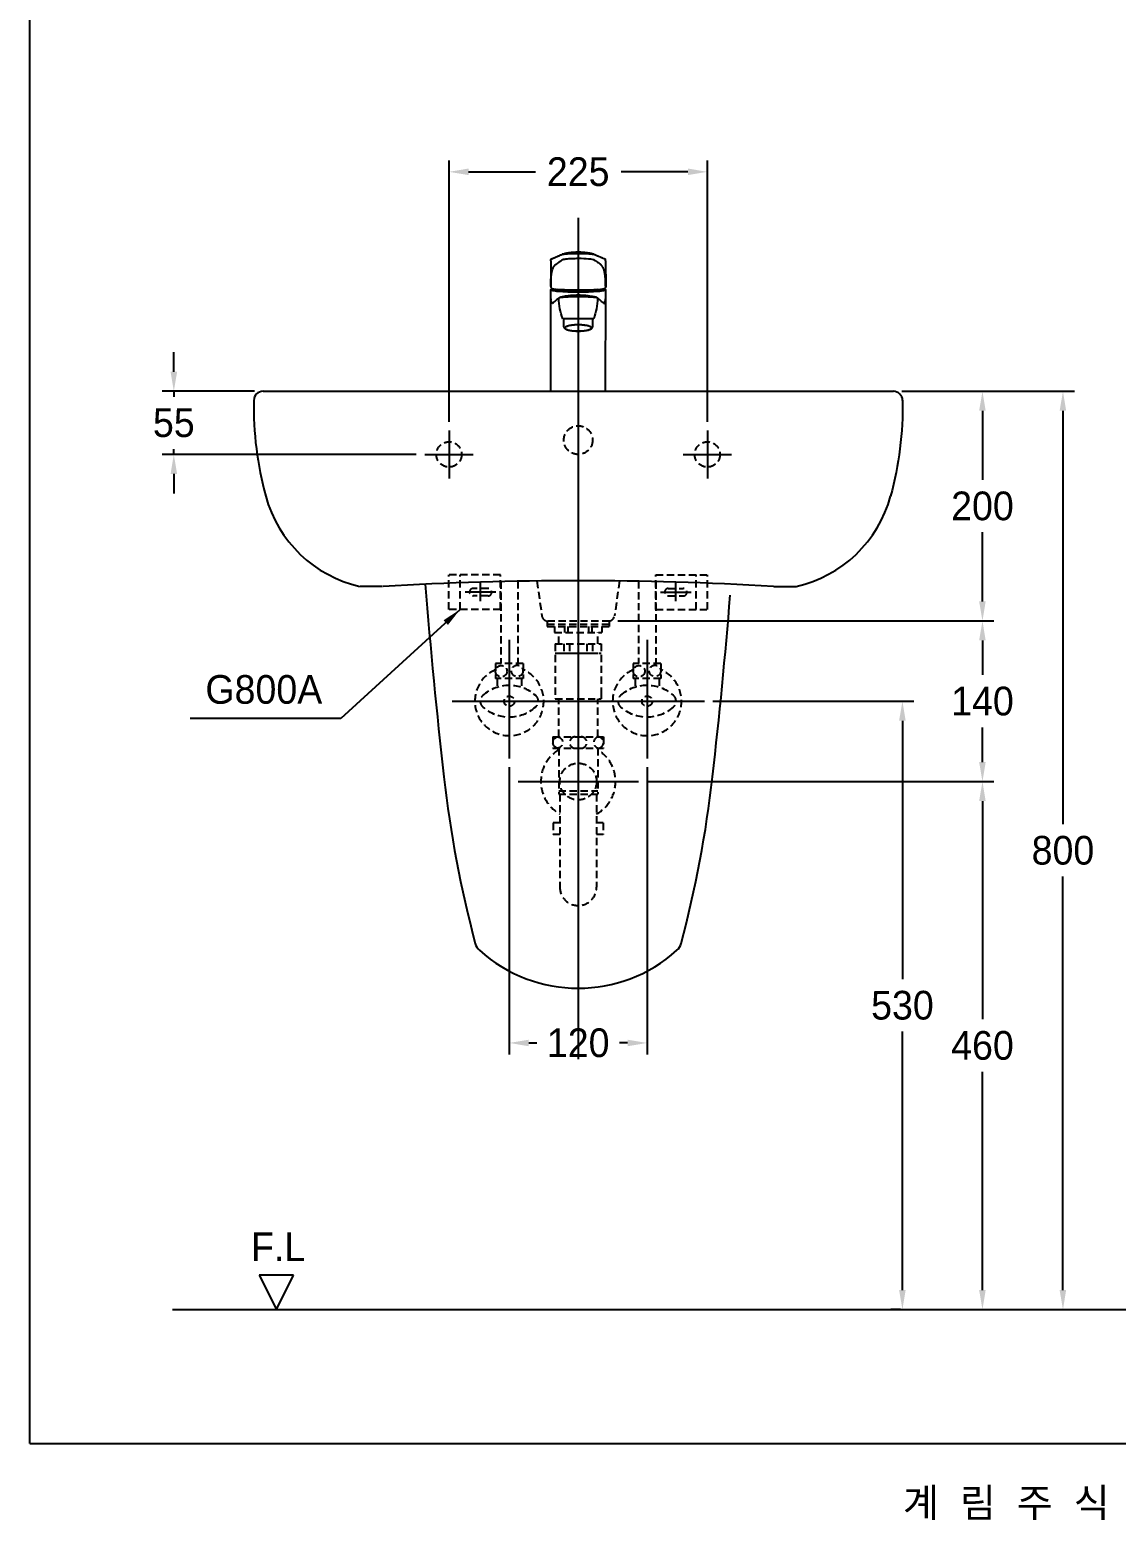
# Model space of a CAD drawing. Header units: millimetres. Extents: x 0 to 5799, y -67 to 2530.
# Drawn here: x 3999 to 4945, y -67 to 1232 of the extents above; entities that cross this region are included whole.
import ezdxf
from ezdxf.enums import TextEntityAlignment as Align
from ezdxf.lldxf.tags import DXFTag

# ---------------------------------------------------------------- set-up
doc = ezdxf.new("R2010")
doc.units = ezdxf.units.MM
doc.linetypes.add('DASHED2', pattern=[9.525, 6.35, -3.175])
for name, color, linetype in [('TEXT', 7, 'Continuous'), ('내부선 및 부속', 4, 'Continuous'), ('도각라인', 7, 'Continuous'), ('외형선', 3, 'Continuous'), ('점선', 6, 'DASHED2'), ('중심선', 1, 'DASHED'), ('치수선', 7, 'Continuous')]:
    doc.layers.add(name, color=color, linetype=linetype)
doc.styles.add('____', font='')
doc.styles.add('타이틀', font='H2GTRM.TTF', dxfattribs={"height": 25})
doc.styles.get('____').set_extended_font_data('굴림')
tags = doc.linetypes.add('DASHDOT', pattern=[70, 31, -13, 13, -13]).pattern_tags.tags
tags[10:11] = [DXFTag(74, 4), DXFTag(75, 0), DXFTag(340, '0'), DXFTag(46, 0.0), DXFTag(50, 0.0), DXFTag(44, 0.0), DXFTag(45, 0.0)]
tags[8:9] = [DXFTag(74, 4), DXFTag(75, 0), DXFTag(340, '0'), DXFTag(46, 0.0), DXFTag(50, 0.0), DXFTag(44, 0.0), DXFTag(45, 0.0)]
tags[6:7] = [DXFTag(74, 4), DXFTag(75, 0), DXFTag(340, '0'), DXFTag(46, 0.0), DXFTag(50, 0.0), DXFTag(44, 0.0), DXFTag(45, 0.0)]
tags[4:5] = [DXFTag(74, 4), DXFTag(75, 0), DXFTag(340, '0'), DXFTag(46, 0.0), DXFTag(50, 0.0), DXFTag(44, 0.0), DXFTag(45, 0.0)]
tags = doc.linetypes.add('DASHED', pattern=[25.72, 12.86, -12.86]).pattern_tags.tags
tags[6:7] = [DXFTag(74, 4), DXFTag(75, 0), DXFTag(340, '0'), DXFTag(46, 0.0), DXFTag(50, 0.0), DXFTag(44, 0.0), DXFTag(45, 0.0)]
tags[4:5] = [DXFTag(74, 4), DXFTag(75, 0), DXFTag(340, '0'), DXFTag(46, 0.0), DXFTag(50, 0.0), DXFTag(44, 0.0), DXFTag(45, 0.0)]
doc.dimstyles.new('MSADIM', dxfattribs={"dimtxt": 33, "dimasz": 17, "dimexe": 10, "dimexo": 7.5, "dimgap": 10, "dimtad": 0, "dimtih": 1, "dimtoh": 1, "dimdec": 0, "dimzin": 1, "dimdsep": 46, "dimtxsty": '____', "dimcen": 11.25, "dimadec": 0, "dimazin": 0, "dimtfac": 1, "dimtdec": 0, "dimtix": 1, "dimtmove": 0, "dimatfit": 3, "dimfxl": 0, "dimtolj": 1, "dimtzin": 1, "dimarcsym": 0})

# ---------------------------------------------------------------- blocks, each defined once
blk = doc.blocks.new('*D29')
at = {"layer": '치수선', "color": 0, "linetype": 'Continuous', "lineweight": -2}
for p, q in [((4364.1, 890.1), (4364.1, 1117.8)), ((4589.1, 890.1), (4589.1, 1117.8)), ((4381.1, 1107.8), (4439.3, 1107.8)), ((4572.1, 1107.8), (4513.9, 1107.8))]:
    blk.add_line(p, q, dxfattribs=at)
at = {"layer": '치수선', "color": 0, "linetype": 'Continuous'}
for points in [[(4381.1, 1110.7), (4381.1, 1105), (4364.1, 1107.8)], [(4572.1, 1110.7), (4572.1, 1105), (4589.1, 1107.8)]]:
    blk.add_solid(points, dxfattribs=at)
at = {"layer": '치수선', "color": 0, "linetype": 'Continuous', "insert": (4476.6, 1107.8), "char_height": 25, "attachment_point": 5, "style": '____'}
blk.add_mtext('\\A1;225', dxfattribs=at)
blk = doc.blocks.new('*D30')
at = {"layer": '치수선', "color": 0, "linetype": 'Continuous', "lineweight": -2}
for p, q in [((4124.4, 933.6), (4124.4, 950.6)), ((4194.6, 916.6), (4114.4, 916.6)), ((4124.4, 916.6), (4124.4, 911.9)), ((4335.6, 861.6), (4114.4, 861.6)), ((4124.4, 861.6), (4124.4, 866.3)), ((4124.4, 844.6), (4124.4, 827.6))]:
    blk.add_line(p, q, dxfattribs=at)
at = {"layer": '치수선', "color": 0, "linetype": 'Continuous'}
for points in [[(4121.6, 933.6), (4127.3, 933.6), (4124.4, 916.6)], [(4121.6, 844.6), (4127.3, 844.6), (4124.4, 861.6)]]:
    blk.add_solid(points, dxfattribs=at)
at = {"layer": '치수선', "color": 0, "linetype": 'Continuous', "insert": (4124.4, 889.1), "char_height": 25, "attachment_point": 5, "style": '____'}
blk.add_mtext('\\A1;55', dxfattribs=at)
blk = doc.blocks.new('*D31')
at = {"layer": '치수선', "color": 0, "linetype": 'Continuous', "lineweight": -2}
for p, q in [((4758.6, 916.6), (4838.7, 916.6)), ((4828.7, 899.6), (4828.7, 839.5)), ((4828.7, 733.6), (4828.7, 793.8)), ((4511.1, 716.6), (4838.7, 716.6))]:
    blk.add_line(p, q, dxfattribs=at)
at = {"layer": '치수선', "color": 0, "linetype": 'Continuous'}
for points in [[(4825.8, 899.6), (4831.5, 899.6), (4828.7, 916.6)], [(4825.8, 733.6), (4831.5, 733.6), (4828.7, 716.6)]]:
    blk.add_solid(points, dxfattribs=at)
at = {"layer": '치수선', "color": 0, "linetype": 'Continuous', "insert": (4828.7, 816.6), "char_height": 25, "attachment_point": 5, "style": '____'}
blk.add_mtext('\\A1;200', dxfattribs=at)
blk = doc.blocks.new('*D32')
at = {"layer": '치수선', "color": 0, "linetype": 'Continuous', "lineweight": -2}
for p, q in [((4511.1, 716.6), (4838.7, 716.6)), ((4828.7, 699.6), (4828.7, 669.5)), ((4828.7, 593.6), (4828.7, 623.8)), ((4536.7, 576.6), (4838.7, 576.6))]:
    blk.add_line(p, q, dxfattribs=at)
at = {"layer": '치수선', "color": 0, "linetype": 'Continuous'}
for points in [[(4825.8, 699.6), (4831.5, 699.6), (4828.7, 716.6)], [(4825.8, 593.6), (4831.5, 593.6), (4828.7, 576.6)]]:
    blk.add_solid(points, dxfattribs=at)
at = {"layer": '치수선', "color": 0, "linetype": 'Continuous', "insert": (4828.7, 646.6), "char_height": 25, "attachment_point": 5, "style": '____'}
blk.add_mtext('\\A1;140', dxfattribs=at)
blk = doc.blocks.new('*D33')
at = {"layer": '치수선', "color": 0, "linetype": 'Continuous', "lineweight": -2}
for p, q in [((4536.7, 576.6), (4838.7, 576.6)), ((4828.7, 559.6), (4828.7, 369.5)), ((4828.7, 133.6), (4828.7, 323.8)), ((4808.3, 116.6), (4838.7, 116.6))]:
    blk.add_line(p, q, dxfattribs=at)
at = {"layer": '치수선', "color": 0, "linetype": 'Continuous'}
for points in [[(4825.8, 559.6), (4831.5, 559.6), (4828.7, 576.6)], [(4825.8, 133.6), (4831.5, 133.6), (4828.7, 116.6)]]:
    blk.add_solid(points, dxfattribs=at)
at = {"layer": '치수선', "color": 0, "linetype": 'Continuous', "insert": (4828.7, 346.6), "char_height": 25, "attachment_point": 5, "style": '____'}
blk.add_mtext('\\A1;460', dxfattribs=at)
blk = doc.blocks.new('*D34')
at = {"layer": '치수선', "color": 0, "linetype": 'Continuous', "lineweight": -2}
for p, q in [((4594, 646.6), (4769, 646.6)), ((4759, 629.6), (4759, 404.5)), ((4759, 133.6), (4759, 358.8)), ((4757.4, 116.6), (4749, 116.6))]:
    blk.add_line(p, q, dxfattribs=at)
at = {"layer": '치수선', "color": 0, "linetype": 'Continuous'}
for points in [[(4756.1, 629.6), (4761.8, 629.6), (4759, 646.6)], [(4756.1, 133.6), (4761.8, 133.6), (4759, 116.6)]]:
    blk.add_solid(points, dxfattribs=at)
at = {"layer": '치수선', "color": 0, "linetype": 'Continuous', "insert": (4759, 381.6), "char_height": 25, "attachment_point": 5, "style": '____'}
blk.add_mtext('\\A1;530', dxfattribs=at)
blk = doc.blocks.new('*D35')
at = {"layer": '치수선', "color": 0, "linetype": 'Continuous', "lineweight": -2}
for p, q in [((4758.6, 916.6), (4908.8, 916.6)), ((4898.8, 899.6), (4898.8, 539.5)), ((4898.8, 133.6), (4898.8, 493.8)), ((4893.3, 116.6), (4908.8, 116.6))]:
    blk.add_line(p, q, dxfattribs=at)
at = {"layer": '치수선', "color": 0, "linetype": 'Continuous'}
for points in [[(4895.9, 899.6), (4901.6, 899.6), (4898.8, 916.6)], [(4895.9, 133.6), (4901.6, 133.6), (4898.8, 116.6)]]:
    blk.add_solid(points, dxfattribs=at)
at = {"layer": '치수선', "color": 0, "linetype": 'Continuous', "insert": (4898.8, 516.6), "char_height": 25, "attachment_point": 5, "style": '____'}
blk.add_mtext('\\A1;800', dxfattribs=at)
blk = doc.blocks.new('*D36')
at = {"layer": '치수선', "color": 0, "linetype": 'Continuous', "lineweight": -2}
for p, q in [((4416.6, 589.1), (4416.6, 338.9)), ((4536.6, 589.1), (4536.6, 338.9)), ((4433.6, 348.9), (4440.6, 348.9)), ((4519.6, 348.9), (4512.5, 348.9))]:
    blk.add_line(p, q, dxfattribs=at)
at = {"layer": '치수선', "color": 0, "linetype": 'Continuous'}
for points in [[(4433.6, 351.7), (4433.6, 346), (4416.6, 348.9)], [(4519.6, 351.7), (4519.6, 346), (4536.6, 348.9)]]:
    blk.add_solid(points, dxfattribs=at)
at = {"layer": '치수선', "color": 0, "linetype": 'Continuous', "insert": (4476.6, 348.9), "char_height": 25, "attachment_point": 5, "style": '____'}
blk.add_mtext('\\A1;120', dxfattribs=at)

msp = doc.modelspace()

# ---------------------------------------------------------------- linework, layer by layer
at = {"layer": '내부선 및 부속', "linetype": 'Continuous'}
for p, q in [((4452.8, 1030.3), (4452.8, 1031.4)), ((4500.4, 1030.3), (4500.6, 1007.4)), ((4500.6, 1031.2), (4500.6, 1031.2)), ((4452.6, 1005), (4452.6, 916.6)), ((4500.5, 916.6), (4500.6, 1005)), ((4464.1, 972.8), (4464.1, 979.8)), ((4489.1, 979.8), (4489.1, 972.8))]:
    msp.add_line(p, q, dxfattribs=at)
for centre, radius, start, end in [((4453.3, 1031.4), 0.5, 120.1313, 180), ((4486, 1004.2), 34.1, 191.4875, 193.169), ((4454.2, 993.3), 0.1, 261.3459, 310.718), ((4499, 993.3), 0.1, 229.282, 278.6541), ((4467.2, 1004.2), 34.1, 346.831, 348.5125)]:
    msp.add_arc(centre, radius, start, end, dxfattribs=at)
for points, degree, knots in [([(4452.8, 1030.3), (4452.8, 1027.8), (4452.8, 1024.6), (4452.8, 1021.6), (4452.8, 1020.3), (4452.8, 1019.7), (4452.8, 1019.4), (4452.8, 1019.3), (4452.8, 1019.2), (4452.8, 1019.2), (4452.8, 1017.9), (4452.8, 1016.2), (4452.8, 1014.7), (4452.8, 1014.1), (4452.8, 1013.8), (4452.8, 1013.7), (4452.8, 1013.6), (4452.8, 1013.6), (4452.8, 1012.9), (4452.8, 1012), (4452.8, 1011.3), (4452.8, 1011), (4452.8, 1010.8), (4452.8, 1010.8), (4452.8, 1010.8), (4452.8, 1010.4), (4452.8, 1010), (4452.8, 1009.6), (4452.8, 1009.5), (4452.8, 1009.4), (4452.8, 1009.4), (4452.8, 1009.1), (4452.8, 1009), (4452.8, 1008.8), (4452.8, 1008.7), (4452.8, 1008.5), (4452.8, 1008.3), (4452.8, 1008.2), (4452.8, 1008.2), (4452.8, 1008), (4452.8, 1008), (4452.8, 1007.9), (4452.8, 1008), (4452.8, 1007.9), (4452.8, 1008), (4452.8, 1007.9), (4452.8, 1007.9), (4452.8, 1007.9), (4452.8, 1007.9), (4452.8, 1007.9), (4452.8, 1007.9), (4452.8, 1007.9), (4452.8, 1007.9), (4452.8, 1007.9)], 3, [0, 0, 0, 0, 0.249997, 0.374998, 0.437498, 0.468748, 0.484373, 0.492186, 0.492186, 0.499998, 0.499998, 0.624999, 0.687499, 0.718749, 0.734374, 0.742187, 0.742187, 0.749999, 0.749999, 0.812499, 0.843749, 0.859375, 0.867187, 0.867187, 0.875, 0.875, 0.90625, 0.921875, 0.929687, 0.929687, 0.9375, 0.9375, 0.953125, 0.953125, 0.96875, 0.96875, 0.984375, 0.984375, 0.992188, 0.992188, 0.996094, 0.996094, 0.998047, 0.998047, 0.999023, 0.999023, 0.999512, 0.999512, 0.999756, 0.999756, 0.999878, 0.999878, 1, 1, 1, 1]), ([(4453.2, 1031.9), (4453.2, 1031.9), (4453.1, 1031.9), (4453.1, 1031.8), (4453, 1031.8)], 3, [0, 0, 0, 0, 0.248275, 1, 1, 1, 1]), ([(4453.2, 1031.9), (4453.3, 1031.9), (4453.5, 1032), (4453.8, 1032.1), (4453.9, 1032.2), (4454.3, 1032.4), (4454.6, 1032.5), (4455.2, 1032.8), (4455.5, 1032.9), (4456.1, 1033.1), (4456.4, 1033.3), (4457.3, 1033.6), (4457.8, 1033.9), (4458.7, 1034.3), (4459, 1034.4), (4459.6, 1034.7), (4459.9, 1034.8), (4460.6, 1035.1), (4460.9, 1035.2), (4461.7, 1035.6), (4462, 1035.7), (4462.4, 1035.9)], 3, [0, 0, 0, 0, 0.047261, 0.047261, 0.094518, 0.094518, 0.189031, 0.189031, 0.283544, 0.283544, 0.378057, 0.378057, 0.567082, 0.567082, 0.661595, 0.661595, 0.756108, 0.756108, 0.878055, 0.878055, 1, 1, 1, 1]), ([(4453.4, 1019.2), (4453.5, 1019.6), (4453.7, 1020.9), (4454.3, 1023.2), (4455.5, 1025.6), (4457.1, 1027.3), (4458.2, 1028), (4458.8, 1028.4)], 3, [0, 0, 0, 0, 0.047126, 0.170611, 0.370368, 0.64665, 1, 1, 1, 1]), ([(4458.8, 1028.4), (4459, 1028.6), (4459.4, 1028.8), (4459.8, 1029.1), (4460, 1029.2), (4460.1, 1029.3), (4460.2, 1029.3), (4460.2, 1029.4), (4460.2, 1029.4), (4460.2, 1029.4), (4460.2, 1029.4), (4460.3, 1029.4), (4460.4, 1029.5), (4460.5, 1029.6), (4460.7, 1029.7), (4460.8, 1029.8), (4461, 1029.9), (4461.1, 1030), (4461.3, 1030.1), (4461.5, 1030.2), (4461.6, 1030.3), (4461.6, 1030.3), (4461.6, 1030.3), (4461.7, 1030.3), (4461.7, 1030.3), (4461.7, 1030.4), (4461.7, 1030.4), (4461.7, 1030.4), (4461.7, 1030.4), (4461.7, 1030.4), (4461.7, 1030.4), (4461.7, 1030.4), (4461.7, 1030.4), (4461.7, 1030.4), (4461.7, 1030.4), (4462.1, 1030.7), (4462.6, 1031), (4463.1, 1031.3)], 3, [0, 0, 0, 0, 0.166617, 0.249927, 0.291584, 0.312413, 0.322828, 0.332592, 0.333238, 0.333246, 0.333246, 0.333248, 0.366577, 0.399908, 0.43324, 0.466574, 0.49991, 0.54158, 0.583251, 0.624924, 0.645761, 0.65618, 0.661389, 0.663994, 0.665296, 0.665947, 0.666273, 0.666436, 0.666517, 0.666558, 0.666578, 0.666588, 0.666594, 0.666596, 0.666597, 0.666599, 1, 1, 1, 1]), ([(4462.4, 1035.9), (4462.7, 1036), (4463.3, 1036.1), (4464.9, 1036.3), (4466, 1036.4), (4469.8, 1036.6), (4473.2, 1036.6), (4476.6, 1036.6)], 3, [0, 0, 0, 0, 0.249996, 0.249996, 0.499997, 0.499997, 1, 1, 1, 1]), ([(4490.3, 1036), (4489.8, 1036.1), (4488.7, 1036.4), (4487.2, 1036.7), (4486.1, 1036.9), (4485.2, 1037.1), (4484.3, 1037.2), (4483.2, 1037.3), (4482, 1037.5), (4480.6, 1037.6), (4479.3, 1037.7), (4478, 1037.7), (4476.7, 1037.7), (4475.4, 1037.7), (4474.1, 1037.7), (4472.9, 1037.6), (4471.6, 1037.5), (4470.5, 1037.4), (4469.7, 1037.3), (4469.2, 1037.2), (4468.8, 1037.2), (4468.1, 1037.1), (4467.2, 1036.9), (4466, 1036.7), (4464.5, 1036.4), (4463.3, 1036.1), (4462.7, 1036)], 3, [0, 0, 0, 0, 0.062272, 0.11745, 0.160787, 0.192538, 0.215209, 0.25642, 0.305231, 0.353977, 0.399561, 0.44442, 0.493395, 0.547302, 0.584874, 0.6279, 0.679079, 0.728107, 0.747664, 0.762776, 0.776497, 0.799584, 0.83323, 0.877668, 0.93315, 1, 1, 1, 1]), ([(4463.1, 1031.3), (4463.1, 1031.3), (4463.1, 1031.3), (4463.1, 1031.4), (4463.2, 1031.4), (4463.3, 1031.4), (4463.3, 1031.5), (4463.7, 1031.6), (4464, 1031.7), (4464.7, 1031.8), (4465.2, 1031.9), (4466.2, 1032), (4466.8, 1032.1), (4468, 1032.2), (4468.7, 1032.2), (4470.1, 1032.3), (4470.9, 1032.3), (4472.4, 1032.4), (4473.2, 1032.4), (4474.9, 1032.5), (4475.8, 1032.5), (4476.6, 1032.5)], 3, [0, 0, 0, 0, 0.009022, 0.009022, 0.025267, 0.025267, 0.090249, 0.090249, 0.220214, 0.220214, 0.350178, 0.350178, 0.480143, 0.480143, 0.610107, 0.610107, 0.740071, 0.740071, 0.870036, 0.870036, 1, 1, 1, 1]), ([(4476.6, 1036.6), (4480, 1036.6), (4483.4, 1036.6), (4487.2, 1036.4), (4488.3, 1036.3), (4489.9, 1036.1), (4490.5, 1036), (4490.8, 1035.9)], 3, [0, 0, 0, 0, 0.500004, 0.500004, 0.750006, 0.750006, 1, 1, 1, 1]), ([(4476.6, 1032.5), (4479.9, 1032.5), (4483.1, 1032.3), (4488, 1031.9), (4489.6, 1031.6), (4490.1, 1031.3)], 3, [0, 0, 0, 0, 0.5, 0.5, 1, 1, 1, 1]), ([(4490.1, 1031.3), (4490.1, 1031.3), (4490.1, 1031.3), (4490.1, 1031.3), (4490.1, 1031.3), (4490.2, 1031.3), (4490.2, 1031.3), (4490.2, 1031.2), (4490.3, 1031.2), (4490.4, 1031.1), (4490.4, 1031.1), (4490.6, 1031), (4490.8, 1030.9), (4491.2, 1030.6), (4491.5, 1030.4), (4492.3, 1029.8), (4492.9, 1029.4), (4493.7, 1028.8), (4494.1, 1028.6), (4494.4, 1028.4)], 3, [0, 0, 0, 0, 0.006061, 0.006061, 0.012121, 0.012121, 0.024243, 0.024243, 0.048486, 0.048486, 0.096971, 0.096971, 0.193942, 0.193942, 0.387884, 0.387884, 0.775769, 0.775769, 1, 1, 1, 1]), ([(4490.8, 1035.9), (4490.9, 1035.8), (4491.1, 1035.8), (4491.5, 1035.6), (4491.8, 1035.4), (4492.4, 1035.2), (4492.7, 1035.1), (4493.2, 1034.8), (4493.5, 1034.7), (4494.4, 1034.3), (4495, 1034.1), (4495.9, 1033.7), (4496.2, 1033.6), (4496.7, 1033.3), (4497, 1033.2), (4497.6, 1032.9), (4497.9, 1032.8), (4498.8, 1032.4), (4499.5, 1032.1), (4500, 1031.9)], 3, [0, 0, 0, 0, 0.047268, 0.047268, 0.141781, 0.141781, 0.236293, 0.236293, 0.330805, 0.330805, 0.51983, 0.51983, 0.614342, 0.614342, 0.708855, 0.708855, 0.803367, 0.803367, 1, 1, 1, 1]), ([(4500.4, 1008), (4500.4, 1008), (4500.4, 1008), (4500.4, 1008.5), (4500.4, 1009.4), (4500.4, 1010.8), (4500.4, 1012.2), (4500.4, 1013.6), (4500.3, 1014.9), (4500.2, 1016.2), (4500.1, 1017.4), (4499.9, 1018.5), (4499.8, 1019.5), (4499.6, 1020.4), (4499.4, 1021.3), (4499.2, 1022), (4499, 1022.7), (4498.7, 1023.3), (4498.5, 1023.9), (4498.3, 1024.4), (4498, 1024.8), (4497.8, 1025.2), (4497.5, 1025.6), (4497.3, 1025.9), (4497.1, 1026.2), (4496.8, 1026.5), (4496.6, 1026.7), (4496.3, 1027), (4496.1, 1027.2), (4495.9, 1027.4), (4495.7, 1027.5), (4495.4, 1027.7), (4495.2, 1027.8), (4495, 1028), (4494.8, 1028.1), (4494.6, 1028.3), (4494.5, 1028.4), (4494.4, 1028.4)], 3, [0, 0, 0, 0, 0.000004, 0.000004, 0.030307, 0.06061, 0.090913, 0.121216, 0.151519, 0.181822, 0.212125, 0.242428, 0.272732, 0.303035, 0.333338, 0.363641, 0.393944, 0.424247, 0.45455, 0.484853, 0.515156, 0.54546, 0.575763, 0.606066, 0.636369, 0.666672, 0.696975, 0.727278, 0.757581, 0.787884, 0.818188, 0.848491, 0.878794, 0.909097, 0.9394, 0.969703, 1, 1, 1, 1]), ([(4452.8, 1007.9), (4452.8, 1010), (4452.8, 1012.1), (4453, 1016), (4453.1, 1017.8), (4453.4, 1019.2)], 3, [0, 0, 0, 0, 0.5, 0.5, 1, 1, 1, 1]), ([(4498.4, 1005.9), (4498.5, 1005.9), (4498.6, 1005.8), (4500, 1005.6), (4500.6, 1005.3), (4500.6, 1004.7), (4500, 1004.5), (4497.5, 1004), (4495.8, 1003.7), (4491.3, 1003.4), (4488.6, 1003.2), (4482.8, 1003), (4479.7, 1002.9), (4473.5, 1002.9), (4470.4, 1003), (4464.6, 1003.2), (4461.9, 1003.4), (4457.5, 1003.7), (4455.7, 1004), (4453.2, 1004.5), (4452.6, 1004.7), (4452.6, 1005.3), (4453.2, 1005.5), (4454.6, 1005.8), (4454.7, 1005.8), (4454.8, 1005.9)], 3, [0, 0, 0, 0, 0.009563, 0.009563, 0.107643, 0.107643, 0.205723, 0.205723, 0.303803, 0.303803, 0.401883, 0.401883, 0.499963, 0.499963, 0.598043, 0.598043, 0.696123, 0.696123, 0.794203, 0.794203, 0.892284, 0.892284, 0.990364, 0.990364, 1, 1, 1, 1]), ([(4453.3, 1006.4), (4453.3, 1006.4), (4453.4, 1006.4), (4453.6, 1006.3), (4453.9, 1006.1), (4454.3, 1006), (4454.9, 1005.9), (4455.6, 1005.7), (4456.4, 1005.6), (4457.3, 1005.5), (4458.1, 1005.4), (4458.7, 1005.3), (4458.9, 1005.3)], 3, [0, 0, 0, 0, 0.040545, 0.102937, 0.164452, 0.296645, 0.420312, 0.550853, 0.676975, 0.80065, 0.922639, 1, 1, 1, 1]), ([(4493.8, 1005.2), (4493.1, 1005.2), (4492.4, 1005.1), (4489.7, 1004.9), (4487.2, 1004.8), (4482.1, 1004.6), (4479.3, 1004.6), (4471.1, 1004.6), (4465.6, 1004.8), (4460.6, 1005.1), (4459.7, 1005.2), (4458.9, 1005.3)], 3, [0, 0, 0, 0, 0.069253, 0.069253, 0.279836, 0.279836, 0.490418, 0.490418, 0.911582, 0.911582, 1, 1, 1, 1]), ([(4492.5, 998.4), (4492.1, 998.5), (4491.2, 998.7), (4490, 998.9), (4489.1, 999.1), (4488.4, 999.2), (4487.4, 999.4), (4486, 999.6), (4484.3, 999.8), (4482.8, 1000), (4481.2, 1000.1), (4479.4, 1000.2), (4477.6, 1000.3), (4476, 1000.3), (4474.7, 1000.2), (4473.6, 1000.2), (4472.8, 1000.2), (4472, 1000.1), (4471.1, 1000), (4470.1, 1000), (4469, 999.8), (4468, 999.7), (4467.3, 999.6), (4466.5, 999.5), (4465.8, 999.4), (4464.8, 999.3), (4463.6, 999), (4462.2, 998.7), (4461.2, 998.5), (4460.7, 998.4)], 3, [0, 0, 0, 0, 0.042809, 0.082906, 0.113185, 0.134051, 0.151971, 0.21034, 0.261542, 0.30611, 0.352829, 0.410783, 0.475135, 0.516932, 0.559639, 0.594878, 0.622287, 0.643691, 0.66875, 0.70022, 0.737833, 0.769328, 0.791566, 0.813288, 0.837846, 0.865218, 0.902388, 0.949816, 1, 1, 1, 1]), ([(4493.8, 1005.2), (4494.2, 1005.3), (4494.9, 1005.3), (4495.8, 1005.4), (4496.7, 1005.6), (4497.5, 1005.7), (4498.2, 1005.8), (4498.8, 1006), (4499.3, 1006.1), (4499.7, 1006.3), (4499.9, 1006.4), (4499.9, 1006.4), (4500, 1006.5)], 3, [0, 0, 0, 0, 0.109619, 0.223939, 0.337694, 0.453876, 0.571237, 0.690636, 0.813912, 0.945824, 0.994737, 1, 1, 1, 1]), ([(4500, 1006.5), (4500, 1006.5), (4500.1, 1006.5), (4500.2, 1006.6), (4500.3, 1006.7), (4500.4, 1006.8)], 3, [0, 0, 0, 0, 0.248253, 0.488863, 1, 1, 1, 1]), ([(4500.4, 1007.3), (4500.4, 1007.3), (4500.4, 1007.3), (4500.4, 1007.3), (4500.5, 1007.3), (4500.5, 1007.3), (4500.6, 1007.4)], 3, [0, 0, 0, 0, 0.000041, 0.000041, 0.000041, 1, 1, 1, 1]), ([(4454.3, 993.3), (4454.6, 993.6), (4456.2, 994.9), (4458.1, 996.5), (4459.5, 997.8), (4459.8, 998.1)], 3, [0, 0, 0, 0, 0.189541, 0.842393, 1, 1, 1, 1]), ([(4459.9, 998.1), (4460.4, 998.5), (4462.5, 998.7), (4468.5, 999.1), (4472.4, 999.2), (4484.8, 999.2), (4492.5, 998.7), (4493.3, 998.1)], 3, [0, 0, 0, 0, 0.25, 0.25, 0.5, 0.5, 1, 1, 1, 1]), ([(4498.9, 993.3), (4498.6, 993.6), (4497, 994.9), (4495.1, 996.5), (4493.7, 997.8), (4493.4, 998.1)], 3, [0, 0, 0, 0, 0.189541, 0.842393, 1, 1, 1, 1]), ([(4476.6, 974.5), (4476.1, 974.5), (4475.6, 974.5), (4475, 974.4), (4474.5, 974.4), (4474, 974.4), (4473.4, 974.4), (4472.9, 974.3), (4472.4, 974.3), (4471.8, 974.2), (4470.8, 974.1), (4470.3, 974), (4469.8, 974), (4469.4, 973.9), (4468.9, 973.8), (4468, 973.6), (4467.7, 973.5), (4467.3, 973.4), (4467, 973.3), (4466.7, 973.1), (4466.4, 973), (4466.1, 972.9), (4465.9, 972.8), (4465.7, 972.7), (4465.5, 972.5), (4465.4, 972.4), (4465.3, 972.3), (4465.2, 972.2), (4465.1, 972), (4465.1, 971.9), (4465.1, 971.7), (4465.1, 971.6), (4465.2, 971.4), (4465.3, 971.3), (4465.4, 971.2), (4465.5, 971.1), (4465.7, 970.9), (4465.9, 970.8), (4466.1, 970.7), (4466.7, 970.5), (4467, 970.3), (4467.3, 970.2), (4467.7, 970.1), (4468, 970), (4468.9, 969.8), (4469.4, 969.7), (4469.8, 969.7), (4470.3, 969.6), (4470.8, 969.5), (4471.3, 969.4), (4471.8, 969.4), (4472.4, 969.3), (4472.9, 969.3), (4473.4, 969.2), (4474, 969.2), (4474.5, 969.2), (4475, 969.2), (4475.6, 969.2), (4476.1, 969.1), (4476.6, 969.1)], 2, [0, 0, 0, 0.03125, 0.03125, 0.0625, 0.0625, 0.09375, 0.09375, 0.125, 0.125, 0.15625, 0.1875, 0.1875, 0.21875, 0.21875, 0.25, 0.28125, 0.28125, 0.3125, 0.3125, 0.34375, 0.34375, 0.375, 0.375, 0.40625, 0.40625, 0.4375, 0.4375, 0.46875, 0.46875, 0.5, 0.53125, 0.53125, 0.5625, 0.5625, 0.59375, 0.59375, 0.625, 0.625, 0.65625, 0.6875, 0.6875, 0.71875, 0.71875, 0.75, 0.78125, 0.78125, 0.8125, 0.8125, 0.84375, 0.84375, 0.875, 0.875, 0.90625, 0.90625, 0.9375, 0.9375, 0.96875, 0.96875, 1, 1, 1]), ([(4476.6, 969.1), (4477.1, 969.1), (4477.6, 969.2), (4478.2, 969.2), (4478.7, 969.2), (4479.2, 969.2), (4479.8, 969.2), (4480.3, 969.3), (4480.8, 969.3), (4481.4, 969.4), (4482.4, 969.5), (4482.9, 969.6), (4483.4, 969.7), (4483.8, 969.7), (4484.3, 969.8), (4485.1, 970), (4485.5, 970.1), (4485.9, 970.2), (4486.2, 970.3), (4486.5, 970.5), (4486.8, 970.6), (4487.1, 970.7), (4487.3, 970.8), (4487.5, 970.9), (4487.7, 971.1), (4487.8, 971.2), (4487.9, 971.3), (4488, 971.4), (4488.1, 971.6), (4488.1, 971.7), (4488.1, 971.9), (4488.1, 972), (4488, 972.2), (4487.9, 972.3), (4487.8, 972.4), (4487.7, 972.5), (4487.5, 972.7), (4487.3, 972.8), (4487.1, 972.9), (4486.5, 973.1), (4486.2, 973.3), (4485.9, 973.4), (4485.5, 973.5), (4485.1, 973.6), (4484.3, 973.8), (4483.8, 973.9), (4483.4, 974), (4482.9, 974), (4482.4, 974.1), (4481.9, 974.2), (4481.4, 974.2), (4480.8, 974.3), (4480.3, 974.3), (4479.8, 974.4), (4479.2, 974.4), (4478.7, 974.4), (4478.2, 974.4), (4477.6, 974.5), (4477.1, 974.5), (4476.6, 974.5)], 2, [0, 0, 0, 0.03125, 0.03125, 0.0625, 0.0625, 0.09375, 0.09375, 0.125, 0.125, 0.15625, 0.1875, 0.1875, 0.21875, 0.21875, 0.25, 0.28125, 0.28125, 0.3125, 0.3125, 0.34375, 0.34375, 0.375, 0.375, 0.40625, 0.40625, 0.4375, 0.4375, 0.46875, 0.46875, 0.5, 0.53125, 0.53125, 0.5625, 0.5625, 0.59375, 0.59375, 0.625, 0.625, 0.65625, 0.6875, 0.6875, 0.71875, 0.71875, 0.75, 0.78125, 0.78125, 0.8125, 0.8125, 0.84375, 0.84375, 0.875, 0.875, 0.90625, 0.90625, 0.9375, 0.9375, 0.96875, 0.96875, 1, 1, 1]), ([(4464.1, 972.8), (4464.1, 972.7), (4464.1, 972.5), (4464.2, 972.2), (4464.4, 971.8), (4464.7, 971.5), (4465, 971.2), (4465.5, 970.9), (4466.1, 970.6), (4466.8, 970.3), (4467.6, 970.1), (4468.5, 969.9), (4469.4, 969.7), (4470.4, 969.5), (4471.4, 969.4), (4472.5, 969.3), (4473.6, 969.2), (4474.7, 969.1), (4475.7, 969.1), (4476.3, 969.1), (4476.6, 969.1)], 3, [0, 0, 0, 0, 0.021022, 0.063347, 0.106004, 0.151989, 0.204422, 0.265513, 0.33275, 0.399542, 0.464481, 0.528085, 0.590824, 0.652997, 0.714792, 0.77633, 0.837693, 0.898939, 0.960114, 1, 1, 1, 1]), ([(4476.6, 969.1), (4476.8, 969.1), (4477.4, 969.1), (4478.4, 969.1), (4479.5, 969.2), (4480.6, 969.3), (4481.7, 969.4), (4482.7, 969.5), (4483.7, 969.7), (4484.6, 969.8), (4485.4, 970), (4486.2, 970.3), (4486.9, 970.5), (4487.5, 970.8), (4488.1, 971.1), (4488.5, 971.4), (4488.8, 971.8), (4489, 972.1), (4489.1, 972.5), (4489.1, 972.7), (4489.1, 972.8)], 3, [0, 0, 0, 0, 0.03216, 0.093309, 0.154497, 0.215742, 0.27708, 0.338559, 0.40024, 0.462211, 0.5246, 0.587601, 0.651523, 0.716856, 0.784287, 0.842861, 0.892186, 0.93599, 0.977075, 1, 1, 1, 1])]:
    msp.add_open_spline(points, degree=degree, knots=knots, dxfattribs=at)
for points, degree in [([(4463.1, 1031.4), (4463.1, 1031.3), (4463.1, 1031.3)], 2), ([(4490.1, 1031.3), (4490.1, 1031.3), (4490.1, 1031.4)], 2), ([(4500.4, 1030.3), (4500.4, 1030.6), (4500.4, 1031), (4500.5, 1031.6), (4500.3, 1031.8), (4500, 1031.9)], 5), ([(4452.8, 1007.9), (4452.8, 1007.7), (4452.8, 1007.5), (4452.8, 1007.3)], 3), ([(4452.8, 1007.3), (4452.8, 1006.9), (4453, 1006.6), (4453.3, 1006.4)], 3), ([(4456.7, 1005.5), (4456.7, 1005.4), (4456.6, 1005.2), (4456.6, 1005)], 3), ([(4496.6, 1005), (4496.6, 1005.2), (4496.5, 1005.4), (4496.5, 1005.5)], 3), ([(4454.2, 993.2), (4453.7, 993.3), (4453.2, 994.7), (4452.8, 996.4)], 3), ([(4459.7, 997.6), (4459.6, 997.8), (4459.7, 998), (4459.9, 998.1)], 3), ([(4459.7, 997.7), (4459.7, 997.7), (4459.7, 997.6)], 2), ([(4463.1, 979.8), (4461, 985.5), (4459.9, 991.5), (4459.7, 997.6)], 3), ([(4493.5, 997.6), (4493.3, 991.5), (4492.2, 985.5), (4490.1, 979.8)], 3), ([(4493.3, 998.1), (4493.4, 998), (4493.6, 997.8), (4493.5, 997.6)], 3), ([(4493.5, 997.6), (4493.5, 997.7), (4493.5, 997.7)], 2), ([(4499, 993.2), (4499.5, 993.3), (4500, 994.7), (4500.4, 996.4)], 3), ([(4490.1, 979.8), (4487.9, 979.8), (4483.4, 979.8), (4476.6, 979.8), (4469.8, 979.8), (4465.3, 979.8), (4463.1, 979.8)], 3)]:
    msp.add_open_spline(points, degree=degree, dxfattribs=at)
msp.add_rational_spline([(4456.6, 1005), (4456.6, 1003.3), (4476.6, 1003.3)], [1, 0.707106769085, 1], degree=2, dxfattribs=at)
for points, weights, knots in [([(4476.6, 1003.3), (4496.6, 1003.3), (4496.6, 1005), (4496.6, 1005), (4496.6, 1005)], [1, 0.707106769085, 1, 0.996817886829, 0.993704915047], [0, 0, 0, 0.989252, 0.989252, 1, 1, 1]), ([(4500.3, 1006.8), (4500.4, 1006.8), (4500.4, 1006.8), (4500.6, 1007.1), (4500.6, 1007.4)], [0.990990579128, 0.995423793793, 1, 0.879951179028, 0.858311712742], [0, 0, 0, 0.03672, 0.03672, 1, 1, 1])]:
    msp.add_rational_spline(points, weights, degree=2, knots=knots, dxfattribs=at)
at = {"layer": '도각라인', "color": 7}
for q in [(3999, 2530), (5799, 0)]:
    msp.add_line((3999, 0), q, dxfattribs=at)
at = {"layer": '외형선', "linetype": 'Continuous'}
for p, q in [((4202.1, 916.6), (4751.1, 916.6)), ((4306.2, 746.6), (4286.6, 746.6)), ((4647, 746.6), (4666.6, 746.6)), ((4228.7, 146.6), (4198.7, 146.6)), ((4198.7, 146.6), (4213.7, 116.6)), ((4213.7, 116.6), (4228.7, 146.6)), ((4123.3, 116.6), (5593.2, 116.6))]:
    msp.add_line(p, q, dxfattribs=at)
at = {"layer": '외형선', "linetype": 'Continuous', "flags": 128}
msp.add_lwpolyline([(4759.1, 908.8, -0.070498), (4748.7, 825.2)], format="xyb", dxfattribs=at)
at = {"layer": '외형선', "linetype": 'Continuous'}
for centre, radius, start, end in [((4202.1, 908.6), 8, 90, 179.0139), ((4751.1, 908.6), 8, 0, 90), ((4494, 903.6), 300, 179.0139, 195.1441), ((4310.6, 854), 110, 195.1441, 257.3683), ((4642.5, 854), 110, 282.6317, 344.8559), ((4476.6, -2147.2), 2898.8, 86.6384, 93.3616), ((9327.7, 1144.4), 5000, 184.5407, 186.4744), ((-374.5, 1144.4), 5000, 353.5256, 355.3508), ((5353.2, 693.4), 1000, 186.4744, 194.9416), ((3600, 693.4), 1000, 345.0584, 353.5256), ((4398.6, 438.6), 12, 194.9416, 227.925), ((4476.6, 525), 128.4, 227.925, 312.075), ((4554.6, 438.6), 12, 312.075, 345.0584)]:
    msp.add_arc(centre, radius, start, end, dxfattribs=at)
at = {"layer": '점선'}
for p, q in [((4363.8, 726.6), (4363.8, 756.6)), ((4408.8, 756.6), (4363.8, 756.6)), ((4373.8, 726.6), (4373.8, 756.6)), ((4408.8, 726.6), (4408.8, 756.6)), ((4544.3, 726.6), (4544.3, 756.6)), ((4544.3, 756.6), (4589.3, 756.6)), ((4579.3, 726.6), (4579.3, 756.6)), ((4589.3, 726.6), (4589.3, 756.6)), ((4398.1, 744.9), (4385.1, 744.9)), ((4409.1, 750.9), (4409.1, 679.4)), ((4424.1, 751.2), (4424.1, 679.4)), ((4440.6, 751.4), (4445, 720.9)), ((4512.5, 751.4), (4508.2, 720.9)), ((4529.1, 751.2), (4529.1, 679.4)), ((4544.1, 750.9), (4544.1, 679.4)), ((4555.1, 744.9), (4568.1, 744.9)), ((4398.1, 738.4), (4385.1, 738.4)), ((4555.1, 738.4), (4568.1, 738.4)), ((4408.8, 726.6), (4363.8, 726.6)), ((4449.6, 716.6), (4449.6, 711.6)), ((4449.9, 716.6), (4503.2, 716.6)), ((4503.6, 716.6), (4503.6, 711.6)), ((4544.3, 726.6), (4589.3, 726.6)), ((4449.6, 713.6), (4503.6, 713.6)), ((4449.6, 711.6), (4503.6, 711.6)), ((4456.1, 711.6), (4456.1, 706.6)), ((4456.1, 706.6), (4497.1, 706.6)), ((4459.6, 696.6), (4459.6, 706.6)), ((4464.6, 711.6), (4464.6, 706.6)), ((4467.6, 711.6), (4467.6, 706.6)), ((4485.6, 711.6), (4485.6, 706.6)), ((4488.6, 711.6), (4488.6, 706.6)), ((4493.6, 696.6), (4493.6, 706.6)), ((4497.1, 711.6), (4497.1, 706.6)), ((4456.6, 696.6), (4456.6, 648.6)), ((4456.6, 696.6), (4496.6, 696.6)), ((4456.6, 688.6), (4496.6, 688.6)), ((4459.6, 688.6), (4493.6, 688.6)), ((4464.1, 696.6), (4464.1, 688.6)), ((4469.1, 696.6), (4469.1, 688.6)), ((4484.1, 696.6), (4484.1, 688.6)), ((4489.1, 696.6), (4489.1, 688.6)), ((4496.6, 696.6), (4496.6, 651.9)), ((4404.6, 679.4), (4404.6, 666.4)), ((4428.6, 679.4), (4404.6, 679.4)), ((4428.6, 679.4), (4428.6, 666.4)), ((4524.6, 679.4), (4524.6, 666.4)), ((4548.6, 679.4), (4524.6, 679.4)), ((4548.6, 679.4), (4548.6, 666.4)), ((4428.6, 666.4), (4404.6, 666.4)), ((4406.1, 666.4), (4406.1, 659)), ((4427.1, 666.4), (4427.1, 659)), ((4548.6, 666.4), (4524.6, 666.4)), ((4526.1, 666.4), (4526.1, 659)), ((4547.1, 666.4), (4547.1, 659)), ((4496.6, 651.9), (4496.6, 648.6)), ((4456.6, 648.6), (4496.6, 648.6)), ((4459.6, 615.6), (4459.6, 648.6)), ((4493.6, 615.6), (4493.6, 648.6)), ((4454.6, 615.6), (4498.6, 615.6)), ((4454.6, 615.6), (4454.6, 605.6)), ((4498.6, 615.6), (4498.6, 605.6)), ((4454.6, 605.6), (4498.6, 605.6)), ((4459.6, 605.6), (4459.6, 565.6)), ((4493.6, 605.6), (4493.6, 565.6)), ((4459.6, 568.6), (4493.6, 568.6)), ((4459.6, 565.6), (4493.6, 565.6)), ((4460.6, 565.6), (4460.6, 484.6)), ((4492.6, 565.6), (4492.6, 484.6)), ((4454.8, 540.6), (4454.8, 530.6)), ((4460.6, 540.6), (4454.8, 540.6)), ((4498.3, 540.6), (4492.6, 540.6)), ((4498.3, 540.6), (4498.3, 530.6)), ((4460.6, 530.6), (4454.8, 530.6)), ((4498.3, 530.6), (4492.6, 530.6))]:
    msp.add_line(p, q, dxfattribs=at)
at = {"layer": '점선', "flags": 128}
for points in [[(4393.8, 641.5, -0.44), (4393.8, 651.8)], [(4393.8, 651.8, -0.388889), (4439.3, 651.8)], [(4439.3, 651.8, -0.44), (4439.3, 641.5)], [(4513.8, 641.5, -0.44), (4513.8, 651.8)], [(4513.8, 651.8, -0.388889), (4559.3, 651.8)], [(4559.3, 651.8, -0.44), (4559.3, 641.5)], [(4439.3, 641.5, -0.388889), (4393.8, 641.5)], [(4559.3, 641.5, -0.388889), (4513.8, 641.5)], [(4458.8, 605.7, -0.859727), (4458.8, 615.6)], [(4458.8, 615.6, -0.859727), (4458.8, 605.7)]]:
    msp.add_lwpolyline(points, format="xyb", dxfattribs=at)
at = {"layer": '점선'}
for centre, radius in [((4476.6, 874.1), 12.5), ((4364.1, 861.6), 11), ((4589.1, 861.6), 11), ((4409.6, 672.8), 5), ((4423.5, 673), 5), ((4529.6, 672.8), 5), ((4543.5, 673), 5), ((4416.6, 646.6), 4.5), ((4536.6, 646.6), 4.5), ((4476.6, 576.6), 16)]:
    msp.add_circle(centre, radius, dxfattribs=at)
for centre, radius, start, end in [((4385.1, 741.6), 3.25, 90, 270), ((4398.1, 741.6), 3.25, 270, 90), ((4555.1, 741.6), 3.25, 90, 270), ((4568.1, 741.6), 3.25, 270, 90), ((4449.9, 721.6), 5, 188.1301, 270.0015), ((4503.2, 721.6), 5, 269.9985, 351.8699), ((4416.6, 646.6), 30, 113.5781, 66.4218), ((4536.6, 646.6), 30, 113.5781, 66.4218), ((4474.1, 610.6), 5, 90, 270), ((4479.1, 610.6), 5, 270, 90), ((4495.1, 610.6), 5, 98.6269, 261.3731), ((4493.6, 610.6), 5, 278.6269, 81.3731), ((4476.6, 576.6), 32.5, 121.5389, 240.5076), ((4476.6, 576.6), 32.5, 299.4924, 58.4611), ((4476.6, 484.6), 16, 180, 0)]:
    msp.add_arc(centre, radius, start, end, dxfattribs=at)
at = {"layer": '중심선', "linetype": 'DASHDOT'}
for p, q in [((4476.6, 1067.8), (4476.6, 334.9)), ((4364.1, 882.6), (4364.1, 840.6)), ((4589.1, 882.6), (4589.1, 840.6)), ((4343.1, 861.6), (4385.1, 861.6)), ((4568.1, 861.6), (4610.1, 861.6)), ((4404.8, 741.6), (4378.1, 741.6)), ((4391.6, 733.9), (4391.6, 750.2)), ((4548.3, 741.6), (4575.1, 741.6)), ((4561.6, 733.9), (4561.6, 750.2)), ((4416.6, 700.1), (4416.6, 596.6)), ((4536.6, 700.1), (4536.6, 596.6)), ((4366.8, 646.6), (4586.5, 646.6)), ((4424.4, 576.6), (4529.2, 576.6))]:
    msp.add_line(p, q, dxfattribs=at)

# ---------------------------------------------------------------- texts
at = {"layer": 'TEXT', "style": '타이틀'}
msp.add_text('F.L', height=25, dxfattribs=at).set_placement((4215.2, 171.3), align=Align.MIDDLE)
msp.add_text('계  림  주  식  회  사', height=25, dxfattribs=at).set_placement((4899, -51.7), align=Align.MIDDLE_CENTER)
at = {"layer": 'TEXT', "insert": (4151.9, 669.4), "char_height": 25, "width": 380.447, "attachment_point": 1, "line_spacing_factor": 0.963855, "style": '타이틀'}
msp.add_mtext('\\A1;G800A', dxfattribs=at)

# ---------------------------------------------------------------- dimensions: what is measured, and where the dimension line sits
at = {"layer": '치수선', "linetype": 'Continuous'}
for base, p1, p2, picture, middle in [((4589.1, 1107.8), (4364.1, 882.6), (4589.1, 882.6), '*D29', (4476.6, 1107.8)), ((4536.6, 348.9), (4416.6, 596.6), (4536.6, 596.6), '*D36', (4476.6, 348.9))]:
    dim = msp.add_linear_dim(base=base, p1=p1, p2=p2, dimstyle='MSADIM', override={"dimtxt": 25}, dxfattribs=at)
    dim.commit()
    dim.dimension.update_dxf_attribs({"geometry": picture, "text_midpoint": middle, "dimtype": 160})
for base, p1, p2, picture, middle in [((4124.4, 916.6), (4343.1, 861.6), (4202.1, 916.6), '*D30', (4124.4, 889.1)), ((4898.8, 116.6), (4751.1, 916.6), (4885.8, 116.6), '*D35', (4898.8, 516.6)), ((4759, 116.6), (4586.5, 646.6), (4764.9, 116.6), '*D34', (4759, 381.6))]:
    dim = msp.add_linear_dim(base=base, p1=p1, p2=p2, angle=90, dimstyle='MSADIM', override={"dimtxt": 25}, dxfattribs=at)
    dim.commit()
    dim.dimension.update_dxf_attribs({"geometry": picture, "text_midpoint": middle, "dimtype": 160})
for base, p1, p2, picture, middle in [((4828.7, 716.6), (4751.1, 916.6), (4503.6, 716.6), '*D31', (4828.7, 816.6)), ((4828.7, 576.6), (4503.6, 716.6), (4529.2, 576.6), '*D32', (4828.7, 646.6)), ((4828.7, 116.6), (4529.2, 576.6), (4800.8, 116.6), '*D33', (4828.7, 346.6))]:
    dim = msp.add_linear_dim(base=base, p1=p1, p2=p2, angle=90, dimstyle='MSADIM', override={"dimtxt": 25}, dxfattribs=at)
    dim.commit()
    dim.dimension.update_dxf_attribs({"geometry": picture, "text_midpoint": middle})

# ---------------------------------------------------------------- leaders
at = {"layer": 'TEXT'}
msp.add_leader([(4373.8, 726.6), (4270, 631.6), (4138.7, 631.6)], dimstyle='MSADIM', override={"dimtxt": 30}, dxfattribs=at)

doc.saveas('drawing.dxf')
